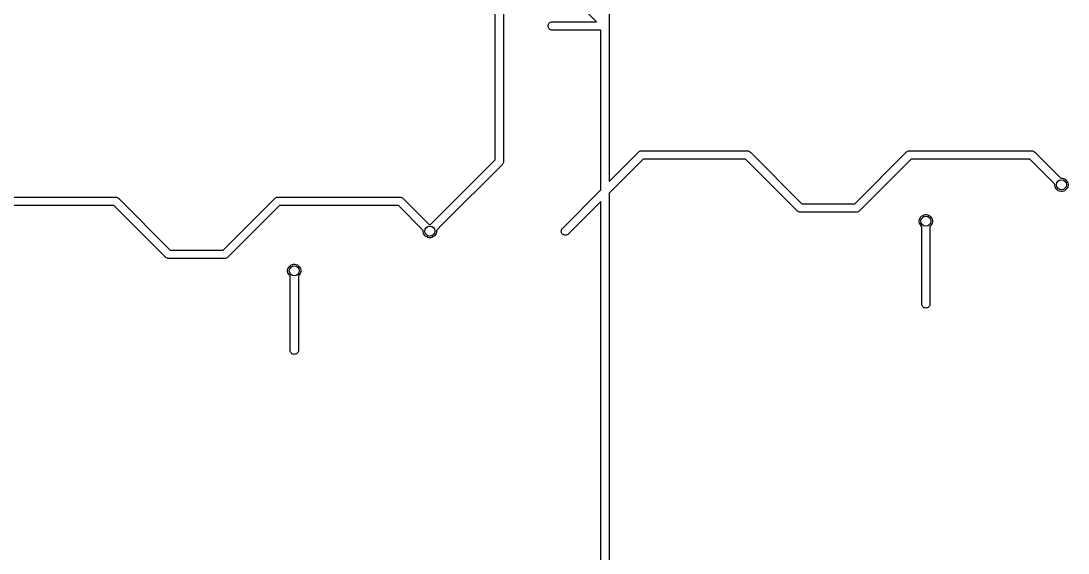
# Model space of a CAD drawing. Extents: x 0.4 to 11.3, y -7.9 to -0.4.
# Drawn here: x 5.277 to 6.524, y -3.1 to -2.466 of the extents above; entities that cross this region are included whole.
import ezdxf

# ---------------------------------------------------------------- set-up
doc = ezdxf.new("R2010")
doc.units = 0
doc.header["$MEASUREMENT"] = 0
doc.layers.add('BLACK', color=7, linetype='CONTINUOUS')

msp = doc.modelspace()

# ---------------------------------------------------------------- linework, layer by layer
at = {"layer": 'BLACK', "linetype": 'CONTINUOUS'}
for p, q in [((5.84154, -2.63182), (5.84154, -2.06599)), ((5.85138, -2.06419), (5.85138, -2.63362)), ((5.97736, -2.38393), (5.97736, -2.47062)), ((5.96213, -2.46752), (5.92582, -2.43121)), ((5.90595, -2.46894), (5.9067, -2.46833)), ((5.9067, -2.46833), (5.90756, -2.46787)), ((5.90756, -2.46787), (5.90848, -2.46759)), ((5.90848, -2.46759), (5.90921, -2.46752)), ((5.90921, -2.46752), (5.96213, -2.46752)), ((5.9045, -2.47244), (5.9046, -2.47148)), ((5.9046, -2.47341), (5.9045, -2.47244)), ((5.9046, -2.47148), (5.90488, -2.47055)), ((5.90488, -2.47433), (5.9046, -2.47341)), ((5.90488, -2.47055), (5.90534, -2.46969)), ((5.90534, -2.47519), (5.90488, -2.47433)), ((5.90534, -2.46969), (5.90595, -2.46894)), ((5.90595, -2.47594), (5.90534, -2.47519)), ((5.9067, -2.47655), (5.90595, -2.47594)), ((5.90756, -2.47701), (5.9067, -2.47655)), ((5.90848, -2.47729), (5.90756, -2.47701)), ((5.90921, -2.47736), (5.90848, -2.47729)), ((5.96752, -2.47736), (5.90921, -2.47736)), ((5.96752, -2.66725), (5.96752, -2.47736)), ((5.97736, -2.47062), (5.97739, -2.47087)), ((5.97739, -2.47087), (5.97736, -2.47111)), ((5.97736, -2.47111), (5.97736, -2.65741)), ((5.97736, -2.65741), (6.0121, -2.62268)), ((6.0121, -2.62268), (6.01225, -2.62249)), ((6.01225, -2.62249), (6.01244, -2.62233)), ((6.01244, -2.62233), (6.013, -2.62187)), ((6.013, -2.62187), (6.01386, -2.62142)), ((6.01386, -2.62142), (6.01478, -2.62113)), ((6.01478, -2.62113), (6.01551, -2.62106)), ((6.01551, -2.62106), (6.01575, -2.62104)), ((6.01551, -2.62106), (6.01551, -2.62106)), ((6.01575, -2.62104), (6.01599, -2.62106)), ((6.01599, -2.62106), (6.14149, -2.62106)), ((6.14149, -2.62106), (6.14173, -2.62104)), ((6.14173, -2.62104), (6.14197, -2.62106)), ((6.14197, -2.62106), (6.14197, -2.62106)), ((6.14197, -2.62106), (6.1427, -2.62113)), ((6.1427, -2.62113), (6.14362, -2.62142)), ((6.14362, -2.62142), (6.14448, -2.62187)), ((6.14448, -2.62187), (6.14523, -2.62249)), ((6.14523, -2.62249), (6.14538, -2.62268)), ((6.14538, -2.62268), (6.20676, -2.68406)), ((6.26962, -2.68406), (6.331, -2.62268)), ((6.331, -2.62268), (6.33115, -2.62249)), ((6.33115, -2.62249), (6.33134, -2.62233)), ((6.33134, -2.62233), (6.3319, -2.62187)), ((6.3319, -2.62187), (6.33275, -2.62142)), ((6.33275, -2.62142), (6.33368, -2.62113)), ((6.33368, -2.62113), (6.3344, -2.62106)), ((6.3344, -2.62106), (6.33465, -2.62104)), ((6.3344, -2.62106), (6.3344, -2.62106)), ((6.33465, -2.62104), (6.33489, -2.62106)), ((6.33489, -2.62106), (6.48007, -2.62106)), ((6.48007, -2.62106), (6.48031, -2.62104)), ((6.48031, -2.62104), (6.48056, -2.62106)), ((6.48056, -2.62106), (6.48056, -2.62106)), ((6.48056, -2.62106), (6.48128, -2.62113)), ((6.48128, -2.62113), (6.48221, -2.62142)), ((6.48221, -2.62142), (6.48306, -2.62187)), ((6.48306, -2.62187), (6.48381, -2.62249)), ((6.48381, -2.62249), (6.48397, -2.62268)), ((6.48397, -2.62268), (6.51486, -2.65357)), ((5.77228, -2.70107), (5.84154, -2.63182)), ((5.84977, -2.63751), (5.77924, -2.70803)), ((5.84995, -2.63735), (5.84977, -2.63751)), ((5.85032, -2.63691), (5.84995, -2.63735)), ((5.85057, -2.63661), (5.85032, -2.63691)), ((5.85103, -2.63575), (5.85057, -2.63661)), ((5.85107, -2.63562), (5.85103, -2.63575)), ((5.85131, -2.63482), (5.85107, -2.63562)), ((5.85138, -2.6341), (5.85131, -2.63482)), ((5.85138, -2.63362), (5.8514, -2.63386)), ((5.8514, -2.63386), (5.85138, -2.6341)), ((5.85138, -2.6341), (5.85138, -2.6341)), ((6.01779, -2.63091), (5.97736, -2.67133)), ((6.13969, -2.63091), (6.01779, -2.63091)), ((6.20107, -2.69229), (6.13969, -2.63091)), ((6.33668, -2.63091), (6.2753, -2.69229)), ((6.47828, -2.63091), (6.33668, -2.63091)), ((6.5079, -2.66053), (6.47828, -2.63091)), ((6.51486, -2.65357), (6.51497, -2.65354)), ((6.51497, -2.65354), (6.51652, -2.65354)), ((6.51652, -2.65354), (6.51804, -2.65385)), ((6.51804, -2.65385), (6.51948, -2.65444)), ((6.51948, -2.65444), (6.52077, -2.6553)), ((6.52077, -2.6553), (6.52186, -2.6564)), ((5.92155, -2.71323), (5.96752, -2.66725)), ((6.50787, -2.66064), (6.5079, -2.66053)), ((6.50787, -2.66219), (6.50787, -2.66064)), ((6.50818, -2.66371), (6.50787, -2.66219)), ((6.50877, -2.66515), (6.50818, -2.66371)), ((6.50963, -2.66644), (6.50877, -2.66515)), ((6.51073, -2.66753), (6.50963, -2.66644)), ((6.51202, -2.6684), (6.51073, -2.66753)), ((6.52077, -2.66753), (6.51948, -2.6684)), ((6.52186, -2.66644), (6.52077, -2.66753)), ((6.52186, -2.6564), (6.52273, -2.65769)), ((6.52273, -2.66515), (6.52186, -2.66644)), ((6.52273, -2.65769), (6.52332, -2.65912)), ((6.52332, -2.66371), (6.52273, -2.66515)), ((6.52332, -2.65912), (6.52362, -2.66064)), ((6.52362, -2.66219), (6.52332, -2.66371)), ((6.52362, -2.66064), (6.52362, -2.66219)), ((5.26402, -2.67618), (5.38952, -2.67618)), ((5.38952, -2.67618), (5.38976, -2.67616)), ((5.38976, -2.67616), (5.39, -2.67618)), ((5.39, -2.67618), (5.39001, -2.67618)), ((5.39001, -2.67618), (5.39073, -2.67625)), ((5.39073, -2.67625), (5.39166, -2.67653)), ((5.39166, -2.67653), (5.39251, -2.67699)), ((5.39251, -2.67699), (5.39326, -2.67761)), ((5.39326, -2.67761), (5.39341, -2.67779)), ((5.39341, -2.67779), (5.45479, -2.73917)), ((5.51765, -2.73917), (5.57903, -2.67779)), ((5.57903, -2.67779), (5.57918, -2.67761)), ((5.57918, -2.67761), (5.57968, -2.67719)), ((5.57968, -2.67719), (5.57993, -2.67699)), ((5.57993, -2.67699), (5.58078, -2.67653)), ((5.58078, -2.67653), (5.5809, -2.6765)), ((5.5809, -2.6765), (5.58171, -2.67625)), ((5.58171, -2.67625), (5.58244, -2.67618)), ((5.58244, -2.67618), (5.58268, -2.67616)), ((5.58244, -2.67618), (5.58244, -2.67618)), ((5.58268, -2.67616), (5.58292, -2.67618)), ((5.58292, -2.67618), (5.72811, -2.67618)), ((5.72811, -2.67618), (5.72835, -2.67616)), ((5.72835, -2.67616), (5.72859, -2.67618)), ((5.72859, -2.67618), (5.72859, -2.67618)), ((5.72859, -2.67618), (5.72931, -2.67625)), ((5.72931, -2.67625), (5.73024, -2.67653)), ((5.73024, -2.67653), (5.73109, -2.67699)), ((5.73109, -2.67699), (5.73184, -2.67761)), ((5.73184, -2.67761), (5.732, -2.67779)), ((5.732, -2.67779), (5.76289, -2.70868)), ((5.97736, -2.67133), (5.97736, -3.22259)), ((6.51345, -2.66899), (6.51202, -2.6684)), ((6.51497, -2.66929), (6.51345, -2.66899)), ((6.51652, -2.66929), (6.51497, -2.66929)), ((6.51804, -2.66899), (6.51652, -2.66929)), ((6.51948, -2.6684), (6.51804, -2.66899)), ((5.38773, -2.68602), (5.26582, -2.68602)), ((5.44911, -2.7474), (5.38773, -2.68602)), ((5.58472, -2.68602), (5.52334, -2.7474)), ((5.72631, -2.68602), (5.58472, -2.68602)), ((5.75593, -2.71564), (5.72631, -2.68602)), ((5.96752, -2.68117), (5.92851, -2.72019)), ((5.96752, -3.13755), (5.96752, -2.68117)), ((6.20123, -2.69247), (6.20107, -2.69229)), ((6.20142, -2.69263), (6.20123, -2.69247)), ((6.20198, -2.69309), (6.20142, -2.69263)), ((6.20676, -2.68406), (6.26962, -2.68406)), ((6.27515, -2.69247), (6.2744, -2.69309)), ((6.2753, -2.69229), (6.27515, -2.69247)), ((5.76467, -2.70868), (5.77228, -2.70107)), ((5.77228, -2.70107), (5.77228, -2.70107)), ((6.20252, -2.69338), (6.20198, -2.69309)), ((6.20283, -2.69354), (6.20252, -2.69338)), ((6.20376, -2.69383), (6.20283, -2.69354)), ((6.20448, -2.6939), (6.20376, -2.69383)), ((6.20472, -2.69392), (6.20448, -2.6939)), ((6.20448, -2.6939), (6.20448, -2.6939)), ((6.20497, -2.6939), (6.20472, -2.69392)), ((6.27141, -2.6939), (6.20497, -2.6939)), ((6.27165, -2.69392), (6.27141, -2.6939)), ((6.27189, -2.6939), (6.27165, -2.69392)), ((6.2719, -2.6939), (6.27189, -2.6939)), ((6.27262, -2.69383), (6.2719, -2.6939)), ((6.27355, -2.69354), (6.27262, -2.69383)), ((6.2744, -2.69309), (6.27355, -2.69354)), ((6.34646, -2.70395), (6.34676, -2.70243)), ((6.34646, -2.7055), (6.34646, -2.70395)), ((6.34676, -2.70243), (6.34735, -2.70099)), ((6.34735, -2.70099), (6.34821, -2.6997)), ((6.34821, -2.6997), (6.34931, -2.69861)), ((6.34931, -2.69861), (6.3506, -2.69775)), ((6.3506, -2.69775), (6.35203, -2.69715)), ((6.35203, -2.69715), (6.35355, -2.69685)), ((6.35355, -2.69685), (6.35511, -2.69685)), ((6.35511, -2.69685), (6.35663, -2.69715)), ((6.35663, -2.69715), (6.35806, -2.69775)), ((6.35806, -2.69775), (6.35935, -2.69861)), ((6.35935, -2.69861), (6.36045, -2.6997)), ((6.36045, -2.6997), (6.36131, -2.70099)), ((6.36131, -2.70099), (6.3619, -2.70243)), ((6.3619, -2.70243), (6.3622, -2.70395)), ((6.3622, -2.70395), (6.3622, -2.7055)), ((5.75591, -2.71576), (5.75593, -2.71564)), ((5.75591, -2.71731), (5.75591, -2.71576)), ((5.75621, -2.71883), (5.75591, -2.71731)), ((5.76289, -2.70868), (5.763, -2.70866)), ((5.763, -2.70866), (5.76456, -2.70866)), ((5.76456, -2.70866), (5.76467, -2.70868)), ((5.77165, -2.71731), (5.77135, -2.71883)), ((5.77924, -2.70803), (5.77163, -2.71564)), ((5.77163, -2.71564), (5.77165, -2.71576)), ((5.77165, -2.71576), (5.77165, -2.71731)), ((5.77924, -2.70803), (5.77924, -2.70803)), ((5.92025, -2.71654), (5.92035, -2.71557)), ((5.92035, -2.7175), (5.92025, -2.71654)), ((5.92035, -2.71557), (5.92063, -2.71464)), ((5.92063, -2.71843), (5.92035, -2.7175)), ((5.92063, -2.71464), (5.92109, -2.71379)), ((5.92109, -2.71379), (5.92155, -2.71323)), ((6.34676, -2.70702), (6.34646, -2.7055)), ((6.34735, -2.70845), (6.34676, -2.70702)), ((6.34821, -2.70974), (6.34735, -2.70845)), ((6.34931, -2.71084), (6.34821, -2.70974)), ((6.34941, -2.71091), (6.34931, -2.71084)), ((6.34941, -2.80339), (6.34941, -2.71091)), ((6.35935, -2.71084), (6.35925, -2.71091)), ((6.35925, -2.71091), (6.35925, -2.80339)), ((6.36045, -2.70974), (6.35935, -2.71084)), ((6.36131, -2.70845), (6.36045, -2.70974)), ((6.3619, -2.70702), (6.36131, -2.70845)), ((6.3622, -2.7055), (6.3619, -2.70702)), ((5.7568, -2.72027), (5.75621, -2.71883)), ((5.75766, -2.72155), (5.7568, -2.72027)), ((5.75876, -2.72265), (5.75766, -2.72155)), ((5.76005, -2.72351), (5.75876, -2.72265)), ((5.76148, -2.72411), (5.76005, -2.72351)), ((5.763, -2.72441), (5.76148, -2.72411)), ((5.76456, -2.72441), (5.763, -2.72441)), ((5.76608, -2.72411), (5.76456, -2.72441)), ((5.76751, -2.72351), (5.76608, -2.72411)), ((5.7688, -2.72265), (5.76751, -2.72351)), ((5.7699, -2.72155), (5.7688, -2.72265)), ((5.77076, -2.72027), (5.7699, -2.72155)), ((5.77135, -2.71883), (5.77076, -2.72027)), ((5.92109, -2.71928), (5.92063, -2.71843)), ((5.9217, -2.72003), (5.92109, -2.71928)), ((5.92245, -2.72065), (5.9217, -2.72003)), ((5.9233, -2.7211), (5.92245, -2.72065)), ((5.92423, -2.72139), (5.9233, -2.7211)), ((5.9252, -2.72148), (5.92423, -2.72139)), ((5.92616, -2.72139), (5.9252, -2.72148)), ((5.92709, -2.7211), (5.92616, -2.72139)), ((5.92794, -2.72065), (5.92709, -2.7211)), ((5.92851, -2.72019), (5.92794, -2.72065)), ((5.45479, -2.73917), (5.51765, -2.73917)), ((5.44926, -2.74759), (5.44911, -2.7474)), ((5.44945, -2.74775), (5.44926, -2.74759)), ((5.45001, -2.74821), (5.44945, -2.74775)), ((5.45086, -2.74866), (5.45001, -2.74821)), ((5.45179, -2.74894), (5.45086, -2.74866)), ((5.45251, -2.74902), (5.45179, -2.74894)), ((5.45276, -2.74904), (5.45251, -2.74902)), ((5.45251, -2.74902), (5.45251, -2.74902)), ((5.453, -2.74902), (5.45276, -2.74904)), ((5.51944, -2.74902), (5.453, -2.74902)), ((5.51969, -2.74904), (5.51944, -2.74902)), ((5.51993, -2.74902), (5.51969, -2.74904)), ((5.52065, -2.74894), (5.51993, -2.74902)), ((5.51993, -2.74902), (5.51993, -2.74902)), ((5.52158, -2.74866), (5.52065, -2.74894)), ((5.52243, -2.74821), (5.52158, -2.74866)), ((5.52318, -2.74759), (5.52243, -2.74821)), ((5.52334, -2.7474), (5.52318, -2.74759)), ((5.59449, -2.763), (5.59479, -2.76148)), ((5.59449, -2.76456), (5.59449, -2.763)), ((5.59479, -2.76608), (5.59449, -2.76456)), ((5.59479, -2.76148), (5.59538, -2.76005)), ((5.59538, -2.76751), (5.59479, -2.76608)), ((5.59538, -2.76005), (5.59625, -2.75876)), ((5.59625, -2.7688), (5.59538, -2.76751)), ((5.59625, -2.75876), (5.59734, -2.75766)), ((5.59734, -2.75766), (5.59863, -2.7568)), ((5.59863, -2.7568), (5.60007, -2.75621)), ((5.60007, -2.75621), (5.60159, -2.75591)), ((5.60159, -2.75591), (5.60314, -2.75591)), ((5.60314, -2.75591), (5.60466, -2.75621)), ((5.60466, -2.75621), (5.60609, -2.7568)), ((5.60609, -2.7568), (5.60738, -2.75766)), ((5.60738, -2.75766), (5.60848, -2.75876)), ((5.60848, -2.75876), (5.60934, -2.76005)), ((5.60934, -2.76751), (5.60848, -2.7688)), ((5.60934, -2.76005), (5.60993, -2.76148)), ((5.60993, -2.76608), (5.60934, -2.76751)), ((5.60993, -2.76148), (5.61024, -2.763)), ((5.61024, -2.76456), (5.60993, -2.76608)), ((5.61024, -2.763), (5.61024, -2.76456)), ((5.59734, -2.7699), (5.59625, -2.7688)), ((5.59744, -2.76996), (5.59734, -2.7699)), ((5.59744, -2.85851), (5.59744, -2.76996)), ((5.60738, -2.7699), (5.60728, -2.76996)), ((5.60728, -2.76996), (5.60728, -2.85851)), ((5.60848, -2.7688), (5.60738, -2.7699)), ((6.34948, -2.80411), (6.34941, -2.80339)), ((6.34976, -2.80504), (6.34948, -2.80411)), ((6.35918, -2.80411), (6.3589, -2.80504)), ((6.35925, -2.80339), (6.35918, -2.80411)), ((6.35022, -2.8059), (6.34976, -2.80504)), ((6.35083, -2.80665), (6.35022, -2.8059)), ((6.35158, -2.80726), (6.35083, -2.80665)), ((6.35244, -2.80772), (6.35158, -2.80726)), ((6.35337, -2.808), (6.35244, -2.80772)), ((6.35433, -2.80809), (6.35337, -2.808)), ((6.3553, -2.808), (6.35433, -2.80809)), ((6.35622, -2.80772), (6.3553, -2.808)), ((6.35708, -2.80726), (6.35622, -2.80772)), ((6.35783, -2.80665), (6.35708, -2.80726)), ((6.35844, -2.8059), (6.35783, -2.80665)), ((6.3589, -2.80504), (6.35844, -2.8059)), ((5.59751, -2.85923), (5.59744, -2.85851)), ((5.59779, -2.86016), (5.59751, -2.85923)), ((5.59825, -2.86102), (5.59779, -2.86016)), ((5.59887, -2.86176), (5.59825, -2.86102)), ((5.59961, -2.86238), (5.59887, -2.86176)), ((5.60047, -2.86284), (5.59961, -2.86238)), ((5.6014, -2.86312), (5.60047, -2.86284)), ((5.60236, -2.86321), (5.6014, -2.86312)), ((5.60333, -2.86312), (5.60236, -2.86321)), ((5.60425, -2.86284), (5.60333, -2.86312)), ((5.60511, -2.86238), (5.60425, -2.86284)), ((5.60586, -2.86176), (5.60511, -2.86238)), ((5.60647, -2.86102), (5.60586, -2.86176)), ((5.60693, -2.86016), (5.60647, -2.86102)), ((5.60721, -2.85923), (5.60693, -2.86016)), ((5.60728, -2.85851), (5.60721, -2.85923))]:
    msp.add_line(p, q, dxfattribs=at)
at = {"layer": 'BLACK'}
for centre in [(6.51575, -2.66142), (6.35433, -2.70472), (5.76378, -2.71654), (5.60236, -2.76378)]:
    msp.add_circle(centre, 0.00591, dxfattribs=at)

doc.saveas('drawing.dxf')
